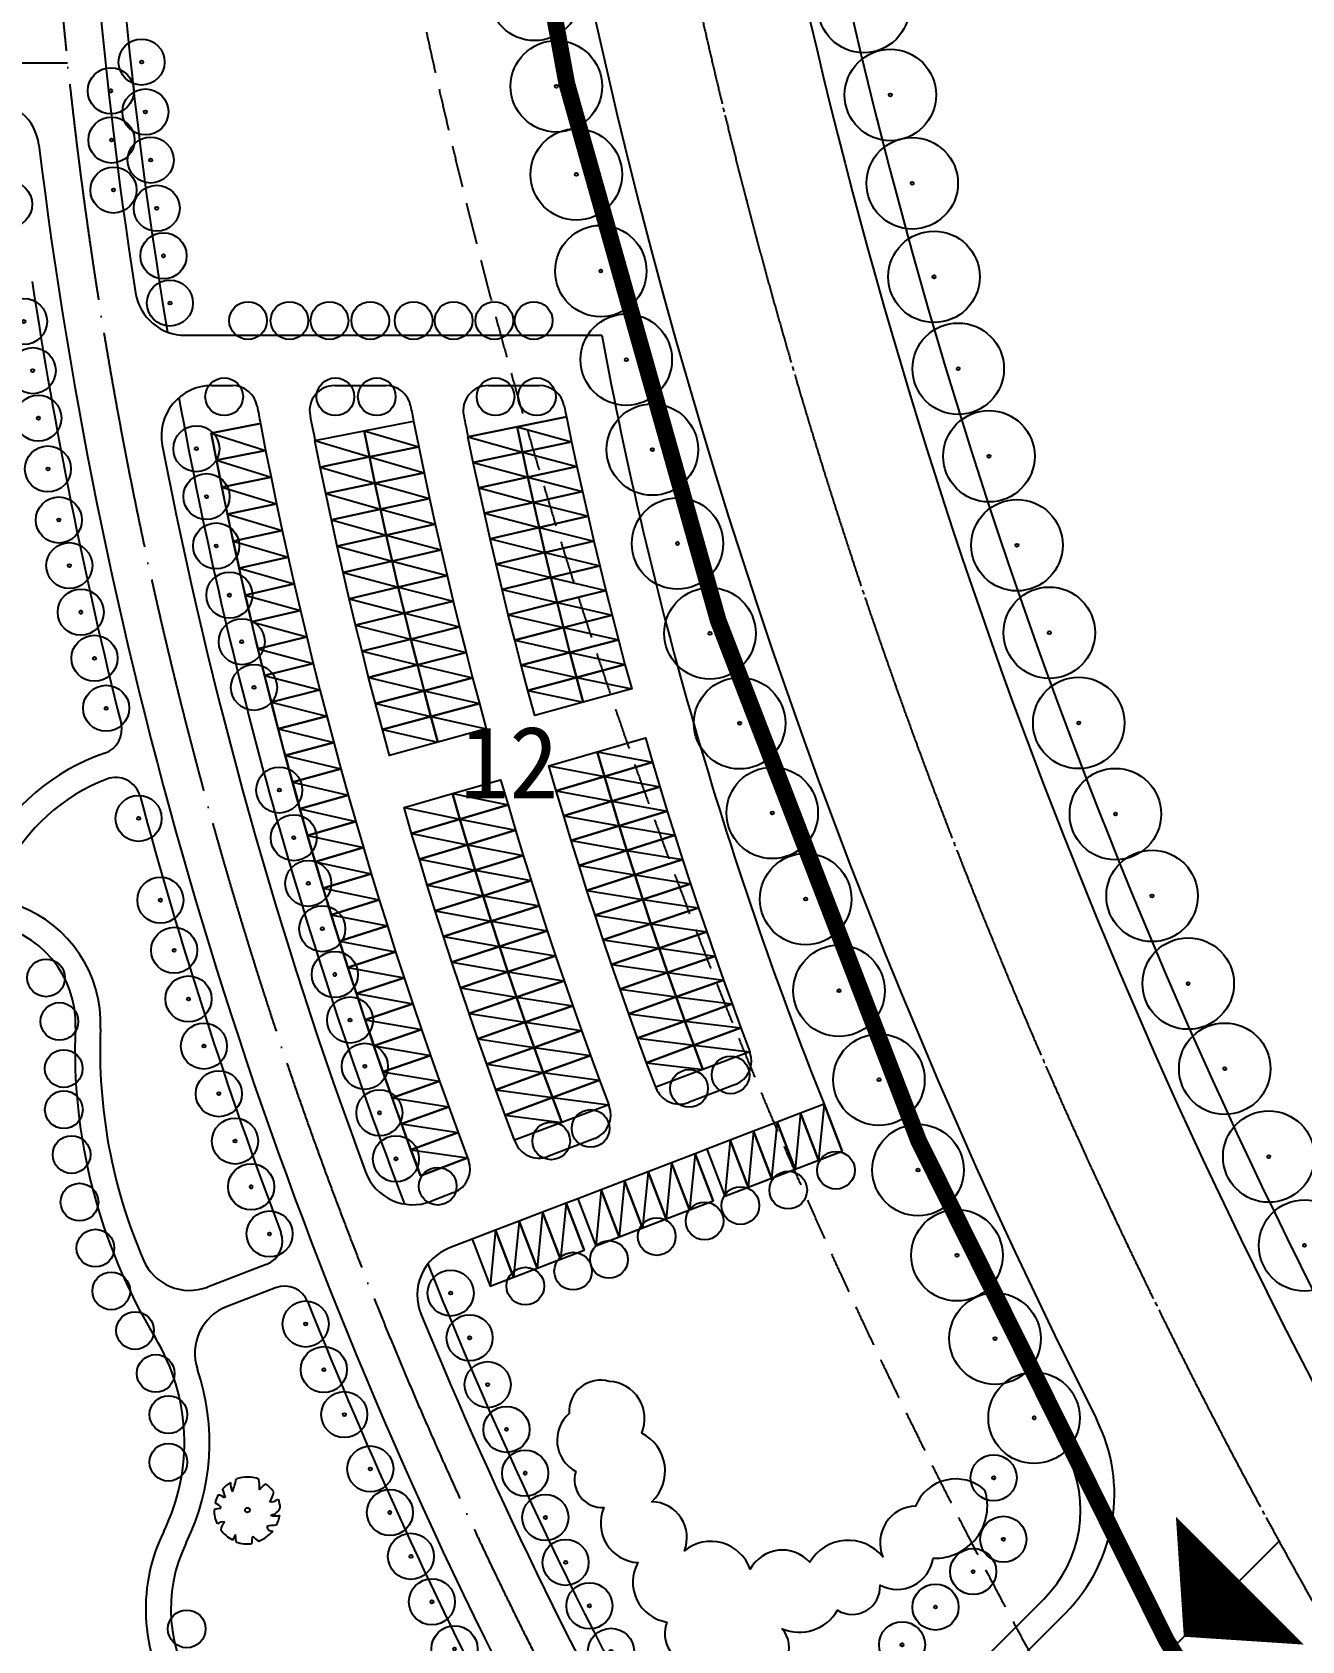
# Model space of a CAD drawing. Extents: x 39009873 to 40242873, y -38938004 to -37205504.
# Drawn here: x 39674726 to 39826323, y -38054466 to -37862330 of the extents above; entities that cross this region are included whole.
import ezdxf

# ---------------------------------------------------------------- set-up
doc = ezdxf.new("R2010")
doc.units = 0
doc.header["$LTSCALE"] = 1000
doc.header["$MEASUREMENT"] = 0
for name, pattern in [('CENT', [15, 13, -1, 0, -1]), ('CENTERX2', [4, 2.5, -0.5, 0.5, -0.5]), ('DASH', [0.35, 0.25, -0.1])]:
    doc.linetypes.add(name, pattern=pattern)
doc.layers.get('0').update_dxf_attribs({"linetype": 'CONTINUOUS'})
for name, color, linetype in [('00exit', 3, 'CONTINUOUS'), ('A-FACE', 4, 'CONTINUOUS'), ('LH', 104, 'CONTINUOUS'), ('PUB_TEXT', 4, 'CONTINUOUS'), ('ROAD-CENTERLINE', 4, 'CENTERX2'), ('TREE1', 62, 'CONTINUOUS'), ('人行道', 251, 'CONTINUOUS'), ('停车', 165, 'CONTINUOUS'), ('范围', 7, 'CONTINUOUS'), ('道路中心线', 1, 'CENT')]:
    doc.layers.add(name, color=color, linetype=linetype)
doc.styles.add('-黑体', font='SIMHEI.TTF')
doc.styles.get("Standard").update_dxf_attribs({"font": 'SimSun.ttf', "height": 20})

# ---------------------------------------------------------------- blocks, each defined once
blk = doc.blocks.new('7')
at = {"layer": 'TREE1', "linetype": 'ByBlock'}
blk.add_circle((0, 0), 3.64, dxfattribs=at)
at = {"layer": 'TREE1', "linetype": 'Continuous', "ltscale": 10}
blk.add_circle((0, 0), 0.121, dxfattribs=at)
blk = doc.blocks.new('sdji')
at = {"linetype": 'Continuous', "ltscale": 10}
for radius in [2750, 184]:
    blk.add_circle((512091, 867961), radius, dxfattribs=at)
blk = doc.blocks.new('sij')
at = {"layer": 'TREE1', "linetype": 'Continuous', "ltscale": 10}
blk.add_circle((327690, 1006813), 2250, dxfattribs=at)
blk = doc.blocks.new('M_F13')
for p, q in [((-515, 179), (-397, 193)), ((-484, 239), (-484, 239)), ((-397, 193), (-484, 239))]:
    blk.add_line(p, q)
blk.add_circle((-3, 3), 38.2)
for centre, radius, start, end in [((-8, 3), 532, 89.3321, 114.3856), ((-175, 449), 193, 352.0775, 26.6128), ((-85, 589), 202, 304.1868, 338.5411), ((-8, 3), 531, 62.8767, 77.7021), ((-8, 3), 527, 126.0751, 153.6245), ((-356, 208), 224, 48.5203, 80.5151), ((-325, 399), 130, 343.6555, 39.76), ((80, 476), 154, 315.8454, 359.7651), ((-244, 1929), 1632, 285.4397, 290.7099), ((412, 44), 234, 83.5323, 121.6544), ((-8, 3), 523, 31.4098, 49.4752), ((-8, 3), 537, 160.8426, 187.275), ((959, 2091), 1965, 250.0865, 256.3451), ((-8, 3), 534, 340.3307, 19.43), ((-610, -942), 880, 77.3728, 85.4649), ((-5, -500), 587, 134.7782, 147.3315), ((-8, 3), 524, 200.8103, 231.4392), ((358, 465), 656, 266.7455, 282.0146), ((0, -631), 545, 39.6536, 53.993), ((-251, -396), 87.2, 97.741, 188.8107), ((-1350, -519), 1108, 2.9465, 10.9238), ((-8, 3), 522, 243.1498, 261.8356), ((125, -442), 220, 160.6009, 199.3991), ((100, -357), 178, 186.1912, 248.4952), ((-8, 3), 527, 274.7236, 290.3277), ((296, -376), 163, 170.6314, 220.6278), ((325, -118), 300, 230.4582, 263.1093), ((-8, 3), 514, 305.394, 326.2464)]:
    blk.add_arc(centre, radius, start, end)
at = {"width": 0.8, "flags": 9}
for tag, p in [('XSIZE', (-62, 12)), ('YSIZE', (9, 6))]:
    blk.add_attdef(tag, p, '', height=0.2, dxfattribs=at)

msp = doc.modelspace()

# ---------------------------------------------------------------- linework, layer by layer
at = {"layer": '00exit', "ltscale": 10}
msp.add_lwpolyline([(39818926, -38047280, 21600, 0, 0), (39812229, -38053977, 0, 0, 0)], format="xyseb", dxfattribs=at)
at = {"layer": 'A-FACE'}
for p, q in [((39693005, -37898538), (39742732, -37898538)), ((39696151, -37904538), (39698635, -37904538)), ((39710849, -37904538), (39716960, -37904538)), ((39729190, -37904538), (39735309, -37904538)), ((39738518, -37908265), (39726761, -37910667)), ((39701981, -37909079), (39696088, -37910208)), ((39708490, -37911112), (39720261, -37908782)), ((39760407, -37984101), (39749178, -37988333)), ((39758695, -37988014), (39753093, -37990164)), ((39743563, -37990449), (39732334, -37994681)), ((39769273, -37990380), (39771423, -37995982)), ((39741890, -37994465), (39736289, -37996615)), ((39721105, -37998913), (39726720, -37996797)), ((39755269, -37995756), (39753869, -37996293)), ((39753869, -37996293), (39756019, -38001895)), ((39755269, -37995756), (39757420, -38001357)), ((39757420, -38001357), (39771423, -37995982)), ((39725086, -38000915), (39722308, -38001981)), ((39739865, -38001669), (39738465, -38002206)), ((39738465, -38002206), (39740615, -38007808)), ((39739865, -38001669), (39742016, -38007270)), ((39742016, -38007270), (39756019, -38001895)), ((39727262, -38006507), (39724552, -38007547)), ((39727262, -38006507), (39729412, -38012108)), ((39729412, -38012108), (39740615, -38007808)), ((39798092, -38051143), (39782803, -38066432))]:
    msp.add_line(p, q, dxfattribs=at)
at = {"layer": 'A-FACE', "linetype": 'Continuous'}
for radius, start, end in [(712500, 178.339694, 206.85636), (687500, 187.401882, 225)]:
    msp.add_arc((40437444, -37706090), radius, start, end, dxfattribs=at)
at = {"layer": 'A-FACE'}
for centre, radius, start, end in [((40225944, -37808654), 545500, 180, 188.94492), ((39669567, -37876520), 6000, 6.95452, 90), ((40225944, -37808654), 554500, 186.95452, 225), ((39693005, -37892538), 6000, 188.94492, 270), ((40225944, -37808654), 491500, 190.53739, 201.69946), ((39696151, -37910538), 6000, 90, 190.88563), ((39698635, -37907538), 3000, 10.6211, 90), ((39710849, -37907538), 3000, 90, 190.86702), ((39716960, -37907538), 3000, 10.99433, 90), ((39729190, -37907538), 3000, 90, 191.25817), ((39735309, -37907538), 3000, 11.39493, 90), ((40225944, -37808654), 533500, 190.6211, 190.85), ((40225944, -37808654), 527500, 190.86702, 191.2), ((40225944, -37808654), 515500, 190.99433, 191.2), ((40225944, -37808654), 509500, 191.25817, 191.55), ((40225944, -37808654), 497500, 191.39493, 191.55), ((40225944, -37808654), 539500, 190.85, 200.65), ((40225944, -37808654), 545500, 190.88563, 200.36278), ((39757620, -37985213), 3000, 291, 20.65657), ((40225944, -37808654), 497500, 200.65, 200.65657), ((40225944, -37808654), 509500, 200.65, 200.66064), ((39752018, -37987363), 3000, 200.66064, 291), ((39740815, -37991664), 3000, 291, 20.66849), ((40225944, -37808654), 515500, 200.65, 200.66849), ((40225944, -37808654), 527500, 200.65, 200.67228), ((39735214, -37993814), 3000, 200.67228, 291), ((40225944, -37808654), 533500, 200.65, 200.67961), ((39720158, -37996380), 6000, 200.36278, 291), ((39724010, -37998115), 3000, 291, 20.67961), ((39726702, -38013148), 6000, 111, 202.27452), ((40225944, -37808654), 545500, 202.27452, 209.86569), ((39783950, -38037001), 20000, 315, 26.85636)]:
    msp.add_arc(centre, radius, start, end, dxfattribs=at)
at = {"layer": 'ROAD-CENTERLINE'}
msp.add_arc((40437444, -37706090), 700000, 171.802557, 225, dxfattribs=at)
at = {"layer": 'TREE1', "linetype": 'Continuous', "ltscale": 10}
msp.add_lwpolyline([(39788478, -38036464, 0.5205671), (39780193, -38038377, 0.5205671), (39776281, -38044421, 0.5205671), (39767561, -38045082, 0.5205671), (39760452, -38045926, 0.5205671), (39752597, -38043719, 0.5205671), (39748731, -38037850, 0.5205671), (39747508, -38029663, 0.5205671), (39743629, -38023480, 0.5205671), (39738833, -38027321, 0.5205671), (39739628, -38034239, 0.5205671), (39742987, -38038557, 0.5205671), (39747040, -38045129, 0.5205671), (39750515, -38052221, 0.5205671), (39753863, -38057298, 1.5104184), (39761619, -38058716, 0.6510894), (39764271, -38053018, 0.3795903), (39770886, -38050812, 0.60524), (39775964, -38047817, 0.5205671), (39782296, -38044593, 0.5205671)], format="xyb", close=True, dxfattribs=at)
at = {"layer": '人行道', "linetype": 'Continuous', "ltscale": 10}
for p, q in [((39702679, -38009516), (39695666, -38012208)), ((39703777, -38012308), (39698001, -38014526))]:
    msp.add_line(p, q, dxfattribs=at)
at = {"layer": '人行道'}
msp.add_line((39795510, -38049483), (39780681, -38064311), dxfattribs=at)
at = {"layer": '人行道', "linetype": 'Continuous'}
for radius, start, end in [(717500, 178.344285, 207.020908), (682500, 187.2288, 225)]:
    msp.add_arc((40437444, -37706090), radius, start, end, dxfattribs=at)
at = {"layer": '人行道'}
for centre, radius, start, end in [((40225944, -37808654), 542500, 180, 189.49523), ((40225944, -37808654), 557500, 188.60972, 194.14189), ((40225944, -37808654), 542500, 190.33531, 200.91309), ((40225944, -37808654), 557500, 195.06581, 200.69333), ((39701604, -38006715), 3000, 291, 20.69333), ((40225944, -37808654), 542500, 201.72421, 209.86569), ((39704852, -38015109), 3000, 21.61335, 111), ((40225944, -37808654), 557500, 201.61335, 207.65236), ((39784903, -38038876), 15000, 315, 27.02091)]:
    msp.add_arc(centre, radius, start, end, dxfattribs=at)
at = {"layer": '人行道', "ltscale": 10}
for centre, start, end in [((39682430, -37945597), 288.96719, 14.14189), ((39684709, -37954344), 15.06581, 110.96751)]:
    msp.add_arc(centre, 3000, start, end, dxfattribs=at)
at = {"layer": '人行道', "linetype": 'Continuous', "ltscale": 10}
for centre, radius, start, end in [((39691759, -37972739), 25700, 108.96719, 151.69428), ((39691759, -37972739), 22700, 110.96751, 153.23799), ((39667897, -37980741), 15000, 357.65808, 69.60882), ((39667897, -37980741), 12000, 357.65808, 82.64636), ((39746031, -37983936), 66199, 177.65808, 211.18345), ((39746031, -37983936), 63199, 177.65808, 203.35), ((39693516, -38006607), 6000, 203.35, 291), ((39700151, -38020127), 6000, 111, 198.6624), ((39668659, -38030763), 24240, 333.9019, 31.18345), ((39668659, -38030763), 27240, 333.9019, 18.6624), ((39709349, -38050696), 21070, 153.9019, 275.926), ((39709349, -38050696), 18070, 153.9019, 275.926)]:
    msp.add_arc(centre, radius, start, end, dxfattribs=at)
at = {"layer": '停车'}
for points in [[(39732639, -37909466), (39738518, -37908265), (39739135, -37911240), (39733264, -37912478), (39732639, -37909466), (39739135, -37911240)], [(39696718, -37913443), (39696088, -37910208), (39701981, -37909079), (39702604, -37912278), (39696718, -37913443), (39696088, -37910208), (39702604, -37912278)], [(39708490, -37911112), (39714375, -37909947), (39715004, -37913070), (39709125, -37914271), (39708490, -37911112), (39715004, -37913070)], [(39714375, -37909947), (39720261, -37908782), (39720882, -37911869), (39715004, -37913070), (39714375, -37909947), (39720882, -37911869)], [(39726761, -37910667), (39732639, -37909466), (39733264, -37912478), (39727393, -37913715), (39726761, -37910667), (39733264, -37912478)], [(39697368, -37916674), (39696718, -37913443), (39702604, -37912278), (39703247, -37915473), (39697368, -37916674), (39696718, -37913443), (39703247, -37915473)], [(39715004, -37913070), (39720882, -37911869), (39721522, -37914952), (39715651, -37916189), (39715004, -37913070), (39721522, -37914952)], [(39733264, -37912478), (39739135, -37911240), (39739771, -37914212), (39733908, -37915485), (39733264, -37912478), (39739771, -37914212)], [(39709125, -37914271), (39715004, -37913070), (39715651, -37916189), (39709780, -37917427), (39709125, -37914271), (39715651, -37916189)], [(39727393, -37913715), (39733264, -37912478), (39733908, -37915485), (39728044, -37916758), (39727393, -37913715), (39733908, -37915485)], [(39733908, -37915485), (39739771, -37914212), (39740425, -37917180), (39734569, -37918489), (39733908, -37915485), (39740425, -37917180)], [(39698038, -37919901), (39697368, -37916674), (39703247, -37915473), (39703909, -37918664), (39698038, -37919901), (39697368, -37916674), (39703909, -37918664)], [(39709780, -37917427), (39715651, -37916189), (39716318, -37919304), (39710454, -37920578), (39709780, -37917427), (39716318, -37919304)], [(39715651, -37916189), (39721522, -37914952), (39722181, -37918031), (39716318, -37919304), (39715651, -37916189), (39722181, -37918031)], [(39728044, -37916758), (39733908, -37915485), (39734569, -37918489), (39728714, -37919798), (39728044, -37916758), (39734569, -37918489)], [(39716318, -37919304), (39722181, -37918031), (39722858, -37921107), (39717003, -37922416), (39716318, -37919304), (39722858, -37921107)], [(39734569, -37918489), (39740425, -37917180), (39741097, -37920144), (39735250, -37921489), (39734569, -37918489), (39741097, -37920144)], [(39698727, -37923124), (39698038, -37919901), (39703909, -37918664), (39704591, -37921851), (39698727, -37923124), (39698038, -37919901), (39704591, -37921851)], [(39710454, -37920578), (39716318, -37919304), (39717003, -37922416), (39711147, -37923724), (39710454, -37920578), (39717003, -37922416)], [(39728714, -37919798), (39734569, -37918489), (39735250, -37921489), (39729402, -37922833), (39728714, -37919798), (39735250, -37921489)], [(39699436, -37926342), (39698727, -37923124), (39704591, -37921851), (39705292, -37925033), (39699436, -37926342), (39698727, -37923124), (39705292, -37925033)], [(39717003, -37922416), (39722858, -37921107), (39723555, -37924178), (39717707, -37925522), (39717003, -37922416), (39723555, -37924178)], [(39729402, -37922833), (39735250, -37921489), (39735948, -37924484), (39730109, -37925864), (39729402, -37922833), (39735948, -37924484)], [(39735250, -37921489), (39741097, -37920144), (39741787, -37923104), (39735948, -37924484), (39735250, -37921489), (39741787, -37923104)], [(39711147, -37923724), (39717003, -37922416), (39717707, -37925522), (39711860, -37926867), (39711147, -37923724), (39717707, -37925522)], [(39735948, -37924484), (39741787, -37923104), (39742495, -37926059), (39736665, -37927475), (39735948, -37924484), (39742495, -37926059)], [(39700165, -37929556), (39699436, -37926342), (39705292, -37925033), (39706013, -37928212), (39700165, -37929556), (39699436, -37926342), (39706013, -37928212)], [(39711860, -37926867), (39717707, -37925522), (39718431, -37928625), (39712592, -37930005), (39711860, -37926867), (39718431, -37928625)], [(39717707, -37925522), (39723555, -37924178), (39724270, -37927244), (39718431, -37928625), (39717707, -37925522), (39724270, -37927244)], [(39730109, -37925864), (39735948, -37924484), (39736665, -37927475), (39730834, -37928891), (39730109, -37925864), (39736665, -37927475)], [(39718431, -37928625), (39724270, -37927244), (39725004, -37930307), (39719173, -37931723), (39718431, -37928625), (39725004, -37930307)], [(39730834, -37928891), (39736665, -37927475), (39737400, -37930462), (39731578, -37931913), (39730834, -37928891), (39737400, -37930462)], [(39736665, -37927475), (39742495, -37926059), (39743221, -37929010), (39737400, -37930462), (39736665, -37927475), (39743221, -37929010)], [(39700914, -37932766), (39700165, -37929556), (39706013, -37928212), (39706753, -37931385), (39700914, -37932766), (39700165, -37929556), (39706753, -37931385)], [(39712592, -37930005), (39718431, -37928625), (39719173, -37931723), (39713343, -37933139), (39712592, -37930005), (39719173, -37931723)], [(39737400, -37930462), (39743221, -37929010), (39743966, -37931957), (39738153, -37933444), (39737400, -37930462), (39743966, -37931957)], [(39701682, -37935971), (39700914, -37932766), (39706753, -37931385), (39707512, -37934555), (39701682, -37935971), (39700914, -37932766), (39707512, -37934555)], [(39719173, -37931723), (39725004, -37930307), (39725756, -37933365), (39719934, -37934816), (39719173, -37931723), (39725756, -37933365)], [(39731578, -37931913), (39737400, -37930462), (39738153, -37933444), (39732340, -37934931), (39731578, -37931913), (39738153, -37933444)], [(39713343, -37933139), (39719173, -37931723), (39719934, -37934816), (39714113, -37936268), (39713343, -37933139), (39719934, -37934816)], [(39719934, -37934816), (39725756, -37933365), (39726527, -37936418), (39720714, -37937905), (39719934, -37934816), (39726527, -37936418)], [(39732340, -37934931), (39738153, -37933444), (39738924, -37936421), (39733121, -37937944), (39732340, -37934931), (39738924, -37936421)], [(39738153, -37933444), (39743966, -37931957), (39744728, -37934898), (39738924, -37936421), (39738153, -37933444), (39744728, -37934898)], [(39702469, -37939171), (39701682, -37935971), (39707512, -37934555), (39708291, -37937719), (39702469, -37939171), (39701682, -37935971), (39708291, -37937719)], [(39714113, -37936268), (39719934, -37934816), (39720714, -37937905), (39714902, -37939392), (39714113, -37936268), (39720714, -37937905)], [(39738924, -37936421), (39744728, -37934898), (39745508, -37937836), (39739714, -37939394), (39738924, -37936421), (39745508, -37937836)], [(39720714, -37937905), (39726527, -37936418), (39727317, -37939466), (39721513, -37940989), (39720714, -37937905), (39727317, -37939466)], [(39733121, -37937944), (39738924, -37936421), (39739714, -37939394), (39733920, -37940952), (39733121, -37937944), (39739714, -37939394)], [(39703276, -37942366), (39702469, -37939171), (39708291, -37937719), (39709089, -37940879), (39703276, -37942366), (39702469, -37939171), (39709089, -37940879)], [(39714902, -37939392), (39720714, -37937905), (39721513, -37940989), (39715710, -37942511), (39714902, -37939392), (39721513, -37940989)], [(39739714, -37939394), (39745508, -37937836), (39746306, -37940768), (39740522, -37942361), (39739714, -37939394), (39746306, -37940768)], [(39704103, -37945556), (39703276, -37942366), (39709089, -37940879), (39709906, -37944034), (39704103, -37945556), (39703276, -37942366), (39709906, -37944034)], [(39715710, -37942511), (39721513, -37940989), (39722331, -37944068), (39716537, -37945625), (39715710, -37942511), (39722331, -37944068)], [(39721513, -37940989), (39727317, -37939466), (39728125, -37942510), (39722331, -37944068), (39721513, -37940989), (39728125, -37942510)], [(39733920, -37940952), (39739714, -37939394), (39740522, -37942361), (39734737, -37943955), (39733920, -37940952), (39740522, -37942361)], [(39722331, -37944068), (39728125, -37942510), (39728952, -37945548), (39723168, -37947141), (39722331, -37944068), (39728952, -37945548)], [(39704949, -37948741), (39704103, -37945556), (39709906, -37944034), (39710743, -37947183), (39704949, -37948741), (39704103, -37945556), (39710743, -37947183)], [(39716537, -37945625), (39722331, -37944068), (39723168, -37947141), (39717383, -37948735), (39716537, -37945625), (39723168, -37947141)], [(39742191, -37948282), (39747956, -37946618), (39748808, -37949535), (39743053, -37951234), (39742191, -37948282), (39748808, -37949535)], [(39705814, -37951921), (39704949, -37948741), (39710743, -37947183), (39711599, -37950328), (39705814, -37951921), (39704949, -37948741), (39711599, -37950328)], [(39736427, -37949946), (39742191, -37948282), (39743053, -37951234), (39737299, -37952933), (39736427, -37949946), (39743053, -37951234)], [(39706699, -37955096), (39705814, -37951921), (39711599, -37950328), (39712474, -37953467), (39706699, -37955096), (39705814, -37951921), (39712474, -37953467)], [(39743053, -37951234), (39748808, -37949535), (39749677, -37952447), (39743933, -37954181), (39743053, -37951234), (39749677, -37952447)], [(39724897, -37953273), (39730662, -37951610), (39731544, -37954632), (39725790, -37956331), (39724897, -37953273), (39731544, -37954632)], [(39737299, -37952933), (39743053, -37951234), (39743933, -37954181), (39738189, -37955916), (39737299, -37952933), (39743933, -37954181)], [(39743933, -37954181), (39749677, -37952447), (39750564, -37955354), (39744831, -37957123), (39743933, -37954181), (39750564, -37955354)], [(39707603, -37958265), (39706699, -37955096), (39712474, -37953467), (39713368, -37956601), (39707603, -37958265), (39706699, -37955096), (39713368, -37956601)], [(39719133, -37954937), (39724897, -37953273), (39725790, -37956331), (39720036, -37958031), (39719133, -37954937), (39725790, -37956331)], [(39738189, -37955916), (39743933, -37954181), (39744831, -37957123), (39739098, -37958892), (39738189, -37955916), (39744831, -37957123)], [(39720036, -37958031), (39725790, -37956331), (39726701, -37959384), (39720958, -37961118), (39720036, -37958031), (39726701, -37959384)], [(39725790, -37956331), (39731544, -37954632), (39732445, -37957650), (39726701, -37959384), (39725790, -37956331), (39732445, -37957650)], [(39744831, -37957123), (39750564, -37955354), (39751469, -37958255), (39745747, -37960059), (39744831, -37957123), (39751469, -37958255)], [(39708527, -37961429), (39707603, -37958265), (39713368, -37956601), (39714281, -37959730), (39708527, -37961429), (39707603, -37958265), (39714281, -37959730)], [(39726701, -37959384), (39732445, -37957650), (39733365, -37960662), (39727632, -37962431), (39726701, -37959384), (39733365, -37960662)], [(39739098, -37958892), (39744831, -37957123), (39745747, -37960059), (39740025, -37961863), (39739098, -37958892), (39745747, -37960059)], [(39745747, -37960059), (39751469, -37958255), (39752392, -37961151), (39746681, -37962990), (39745747, -37960059), (39752392, -37961151)], [(39709470, -37964586), (39708527, -37961429), (39714281, -37959730), (39715214, -37962852), (39709470, -37964586), (39708527, -37961429), (39715214, -37962852)], [(39720958, -37961118), (39726701, -37959384), (39727632, -37962431), (39721898, -37964200), (39720958, -37961118), (39727632, -37962431)], [(39740025, -37961863), (39745747, -37960059), (39746681, -37962990), (39740970, -37964829), (39740025, -37961863), (39746681, -37962990)], [(39727632, -37962431), (39733365, -37960662), (39734302, -37963668), (39728580, -37965472), (39727632, -37962431), (39734302, -37963668)], [(39746681, -37962990), (39752392, -37961151), (39753332, -37964040), (39747633, -37965914), (39746681, -37962990), (39753332, -37964040)], [(39710432, -37967739), (39709470, -37964586), (39715214, -37962852), (39716165, -37965969), (39710432, -37967739), (39709470, -37964586), (39716165, -37965969)], [(39721898, -37964200), (39727632, -37962431), (39728580, -37965472), (39722858, -37967276), (39721898, -37964200), (39728580, -37965472)], [(39728580, -37965472), (39734302, -37963668), (39735259, -37966668), (39729547, -37968507), (39728580, -37965472), (39735259, -37966668)], [(39740970, -37964829), (39746681, -37962990), (39747633, -37965914), (39741933, -37967788), (39740970, -37964829), (39747633, -37965914)], [(39747633, -37965914), (39753332, -37964040), (39754290, -37966925), (39748602, -37968833), (39747633, -37965914), (39754290, -37966925)], [(39711413, -37970885), (39710432, -37967739), (39716165, -37965969), (39717136, -37969080), (39711413, -37970885), (39710432, -37967739), (39717136, -37969080)], [(39722858, -37967276), (39728580, -37965472), (39729547, -37968507), (39723836, -37970346), (39722858, -37967276), (39729547, -37968507)], [(39741933, -37967788), (39747633, -37965914), (39748602, -37968833), (39742914, -37970742), (39741933, -37967788), (39748602, -37968833)], [(39729547, -37968507), (39735259, -37966668), (39736233, -37969662), (39730533, -37971537), (39729547, -37968507), (39736233, -37969662)], [(39748602, -37968833), (39754290, -37966925), (39755266, -37969803), (39749590, -37971746), (39748602, -37968833), (39755266, -37969803)], [(39712414, -37974025), (39711413, -37970885), (39717136, -37969080), (39718125, -37972186), (39712414, -37974025), (39711413, -37970885), (39718125, -37972186)], [(39723836, -37970346), (39729547, -37968507), (39730533, -37971537), (39724833, -37973411), (39723836, -37970346), (39730533, -37971537)], [(39730533, -37971537), (39736233, -37969662), (39737226, -37972651), (39731537, -37974560), (39730533, -37971537), (39737226, -37972651)], [(39742914, -37970742), (39748602, -37968833), (39749590, -37971746), (39743913, -37973690), (39742914, -37970742), (39749590, -37971746)], [(39749590, -37971746), (39755266, -37969803), (39756259, -37972675), (39750595, -37974653), (39749590, -37971746), (39756259, -37972675)], [(39724833, -37973411), (39730533, -37971537), (39731537, -37974560), (39725849, -37976469), (39724833, -37973411), (39731537, -37974560)], [(39743913, -37973690), (39749590, -37971746), (39750595, -37974653), (39744930, -37976631), (39743913, -37973690), (39750595, -37974653)], [(39713434, -37977159), (39712414, -37974025), (39718125, -37972186), (39719133, -37975285), (39713434, -37977159), (39712414, -37974025), (39719133, -37975285)], [(39731537, -37974560), (39737226, -37972651), (39738237, -37975633), (39732560, -37977577), (39731537, -37974560), (39738237, -37975633)], [(39750595, -37974653), (39756259, -37972675), (39757270, -37975541), (39751618, -37977554), (39750595, -37974653), (39757270, -37975541)], [(39714473, -37980286), (39713434, -37977159), (39719133, -37975285), (39720161, -37978377), (39714473, -37980286), (39713434, -37977159), (39720161, -37978377)], [(39725849, -37976469), (39731537, -37974560), (39732560, -37977577), (39726884, -37979520), (39725849, -37976469), (39732560, -37977577)], [(39732560, -37977577), (39738237, -37975633), (39739266, -37978609), (39733601, -37980588), (39732560, -37977577), (39739266, -37978609)], [(39744930, -37976631), (39750595, -37974653), (39751618, -37977554), (39745965, -37979566), (39744930, -37976631), (39751618, -37977554)], [(39751618, -37977554), (39757270, -37975541), (39758298, -37978401), (39752658, -37980448), (39751618, -37977554), (39758298, -37978401)], [(39726884, -37979520), (39732560, -37977577), (39733601, -37980588), (39727937, -37982566), (39726884, -37979520), (39733601, -37980588)], [(39745965, -37979566), (39751618, -37977554), (39752658, -37980448), (39747018, -37982495), (39745965, -37979566), (39752658, -37980448)], [(39715531, -37983407), (39714473, -37980286), (39720161, -37978377), (39721207, -37981464), (39715531, -37983407), (39714473, -37980286), (39721207, -37981464)], [(39733601, -37980588), (39739266, -37978609), (39740313, -37981579), (39734661, -37983592), (39733601, -37980588), (39740313, -37981579)], [(39752658, -37980448), (39758298, -37978401), (39759344, -37981254), (39753716, -37983336), (39752658, -37980448), (39759344, -37981254)], [(39716608, -37986522), (39715531, -37983407), (39721207, -37981464), (39722272, -37984544), (39716608, -37986522), (39715531, -37983407), (39722272, -37984544)], [(39727937, -37982566), (39733601, -37980588), (39734661, -37983592), (39729008, -37985605), (39727937, -37982566), (39734661, -37983592)], [(39747018, -37982495), (39752658, -37980448), (39753716, -37983336), (39748089, -37985418), (39747018, -37982495), (39753716, -37983336)], [(39753716, -37983336), (39759344, -37981254), (39760407, -37984101), (39754792, -37986217), (39753716, -37983336), (39760407, -37984101)], [(39734661, -37983592), (39740313, -37981579), (39741378, -37984542), (39735738, -37986590), (39734661, -37983592), (39741378, -37984542)], [(39748089, -37985418), (39753716, -37983336), (39754792, -37986217), (39749178, -37988333), (39748089, -37985418), (39754792, -37986217)], [(39717704, -37989630), (39716608, -37986522), (39722272, -37984544), (39723356, -37987617), (39717704, -37989630), (39716608, -37986522), (39723356, -37987617)], [(39729008, -37985605), (39734661, -37983592), (39735738, -37986590), (39730098, -37988637), (39729008, -37985605), (39735738, -37986590)], [(39735738, -37986590), (39741378, -37984542), (39742462, -37987499), (39736834, -37989581), (39735738, -37986590), (39742462, -37987499)], [(39730098, -37988637), (39735738, -37986590), (39736834, -37989581), (39731207, -37991662), (39730098, -37988637), (39736834, -37989581)], [(39718819, -37992731), (39717704, -37989630), (39723356, -37987617), (39724459, -37990684), (39718819, -37992731), (39717704, -37989630), (39724459, -37990684)], [(39736834, -37989581), (39742462, -37987499), (39743563, -37990449), (39737949, -37992565), (39736834, -37989581), (39743563, -37990449)], [(39719952, -37995826), (39718819, -37992731), (39724459, -37990684), (39725580, -37993744), (39719952, -37995826), (39718819, -37992731), (39725580, -37993744)], [(39731207, -37991662), (39736834, -37989581), (39737949, -37992565), (39732334, -37994681), (39731207, -37991662), (39737949, -37992565)], [(39721105, -37998913), (39719952, -37995826), (39725580, -37993744), (39726720, -37996797), (39721105, -37998913), (39719952, -37995826), (39726720, -37996797)]]:
    msp.add_lwpolyline(points, dxfattribs=at)
at = {"layer": '停车', "linetype": 'Continuous', "ltscale": 10}
for points in [[(39769273, -37990380), (39766472, -37991455), (39768623, -37997057), (39771423, -37995982), (39769273, -37990380), (39768623, -37997057)], [(39763672, -37992530), (39760871, -37993605), (39763021, -37999207), (39765822, -37998132), (39763672, -37992530), (39763021, -37999207)], [(39766472, -37991455), (39763672, -37992530), (39765822, -37998132), (39768623, -37997057), (39766472, -37991455), (39765822, -37998132)], [(39758070, -37994680), (39755269, -37995756), (39757420, -38001357), (39760220, -38000282), (39758070, -37994680), (39757420, -38001357)], [(39760871, -37993605), (39758070, -37994680), (39760220, -38000282), (39763021, -37999207), (39760871, -37993605), (39760220, -38000282)], [(39753869, -37996293), (39751068, -37997368), (39753219, -38002970), (39756019, -38001895), (39753869, -37996293), (39753219, -38002970)], [(39748268, -37998443), (39745467, -37999518), (39747617, -38005120), (39750418, -38004045), (39748268, -37998443), (39747617, -38005120)], [(39751068, -37997368), (39748268, -37998443), (39750418, -38004045), (39753219, -38002970), (39751068, -37997368), (39750418, -38004045)], [(39742666, -38000594), (39739865, -38001669), (39742016, -38007270), (39744816, -38006195), (39742666, -38000594), (39742016, -38007270)], [(39745467, -37999518), (39742666, -38000594), (39744816, -38006195), (39747617, -38005120), (39745467, -37999518), (39744816, -38006195)], [(39738465, -38002206), (39735664, -38003281), (39737815, -38008883), (39740615, -38007808), (39738465, -38002206), (39737815, -38008883)], [(39732864, -38004356), (39730063, -38005432), (39732213, -38011033), (39735014, -38009958), (39732864, -38004356), (39732213, -38011033)], [(39735664, -38003281), (39732864, -38004356), (39735014, -38009958), (39737815, -38008883), (39735664, -38003281), (39735014, -38009958)], [(39730063, -38005432), (39727262, -38006507), (39729412, -38012108), (39732213, -38011033), (39730063, -38005432), (39729412, -38012108)]]:
    msp.add_lwpolyline(points, dxfattribs=at)
at = {"layer": '范围', "color": 1, "linetype": 'DASH', "ltscale": 50, "const_width": 2000}
msp.add_lwpolyline([(39727275, -37603786), (39309838, -37602478), (39267254, -37697480), (39215453, -37815637), (39203656, -37841696, -0.0375387), (39200633, -37850208, 0.1308835), (39198294, -37865085), (39212418, -38000000), (39219106, -38069414), (39219411, -38084620, -0.195535), (39216767, -38101984), (39156180, -38203680), (39625395, -38659790), (39748451, -38760972), (39960509, -38548914), (40086169, -38423253), (40107609, -38401814, 0.1316525), (40102432, -38392848), (40050787, -38341202), (40018183, -38301527), (39930095, -38213439, -0.2363782)], format="xyb", close=True, dxfattribs=at)
msp.add_lwpolyline([(39727275, -37603786), (39309838, -37602478), (39267254, -37697480), (39215453, -37815637), (39203656, -37841696, -0.0375387), (39200633, -37850208, 0.1308835), (39198294, -37865085), (39212418, -38000000), (39219106, -38069414), (39219411, -38084620, -0.195535), (39216767, -38101984), (39156180, -38203680), (39625395, -38659790), (39748451, -38760972), (39960509, -38548914), (40086169, -38423253), (40107609, -38401814, 0.1316525), (40102432, -38392848), (40050787, -38341202), (40018183, -38301527), (39930095, -38213439, -0.2363782)], format="xyb", close=True, dxfattribs=at)
at = {"layer": '范围', "color": 1, "linetype": 'DASH', "ltscale": 20}
msp.add_lwpolyline([(40075562, -38412647), (40088290, -38399919), (40039663, -38351291), (40007058, -38311616), (39919488, -38224046, -0.2301762), (39710172, -37618732, -0.2363782)], format="xyb", dxfattribs=at)
at = {"layer": '道路中心线', "ltscale": 2}
for p, q in [((39678943, -37866020), (39475547, -37866020)), ((39823625, -38042581), (39561213, -38304993))]:
    msp.add_line(p, q, dxfattribs=at)
for centre, radius, start in [((40437444, -37706090), 700000, 171.802557), ((40225944, -37808654), 550000, 180)]:
    msp.add_arc(centre, radius, start, 225, dxfattribs=at)

# ---------------------------------------------------------------- block references
at = {"layer": 'LH', "xscale": 1500.000000000704, "yscale": 1500, "zscale": 1500, "rotation": 90.28739875665879}
for p in [(39734730, -37857883), (39774012, -37859332), (39737311, -37868795), (39777192, -37869829), (39739694, -37879311), (39779803, -37880380), (39742624, -37890865), (39782405, -37891551), (39745661, -37901446), (39785297, -37902529), (39748776, -37912183), (39788968, -37912980), (39751778, -37923403), (39792313, -37923605), (39755654, -37934137), (39796172, -37934059), (39759198, -37944870), (39799690, -37944834), (39763094, -37955577), (39804067, -37955723), (39808443, -37965498), (39767081, -37965868), (39771068, -37976823), (39812757, -37975964), (39817124, -37986136), (39775830, -37987446), (39780497, -37998235), (39822376, -37996630), (39826650, -38007246), (39785149, -38008415), (39789690, -38018374), (39794356, -38027831)]:
    msp.add_blockref('7', p, dxfattribs=at)
at = {"layer": 'TREE1', "linetype": 'Continuous'}
for p, rotation in [((40556975, -38375910), 90.13698670454514), ((40549523, -38385723), 89.71588559147328), ((40557428, -38381874), 90.13698670454514), ((40549605, -38391608), 89.71588559147328), ((40558059, -38387617), 90.13698670454514), ((40549850, -38397575), 89.71588559147328), ((40537397, -38399281), 89.71588559147328), ((40558777, -38393376), 90.13698670454514), ((40559591, -38399060), 90.13698670454514), ((40560357, -38404697), 90.13698670454514), ((40539157, -38413274), 89.71588559147328), ((40540205, -38419145), 89.71588559147328), ((40540874, -38424825), 89.71588559147328), ((40563514, -38422095), 90.13698670454514), ((40542015, -38430888), 89.71588559147328), ((40564729, -38427813), 90.13698670454514), ((40543324, -38436986), 89.71588559147328), ((40565882, -38433708), 90.13698670454514), ((40544574, -38442434), 89.71588559147328), ((40567457, -38439584), 90.13698670454514), ((40545937, -38447996), 89.71588559147328), ((40568926, -38445145), 90.13698670454514), ((40547580, -38453501), 89.71588559147328), ((40570396, -38450602), 90.13698670454514), ((40548974, -38459473), 89.71588559147328), ((40569637, -38469237), 89.71588559147328), ((40552847, -38472627), 89.71588559147328), ((40571371, -38474935), 89.71588559147328), ((40573106, -38480385), 89.71588559147328), ((40555449, -38482392), 89.71588559147328), ((40574775, -38485805), 89.71588559147328), ((40557084, -38488379), 89.71588559147328), ((40576273, -38491271), 89.71588559147328), ((40558805, -38494189), 89.71588559147328), ((40578094, -38496706), 89.71588559147328), ((40560644, -38499821), 89.71588559147328), ((40579861, -38502239), 89.71588559147328), ((40562423, -38505513), 89.71588559147328), ((40581599, -38507795), 89.71588559147328), ((40564357, -38511168), 89.71588559147328), ((40583568, -38513282), 89.71588559147328), ((40566286, -38516629), 89.71588559147328), ((40568482, -38522251), 89.71588559147328), ((40590102, -38529319), 89.71588559147328), ((40572791, -38533013), 89.71588559147328), ((40592369, -38534670), 89.71588559147328), ((40574957, -38538460), 89.71588559147328), ((40580471, -38563111), 88.19059228790776), ((40577403, -38543837), 89.71588559147328), ((40582722, -38568459), 88.19059228790776), ((40566458, -38573180), 88.19059228790776), ((40584943, -38573682), 88.19059228790776), ((40654942, -38551386), 89.71588559147328), ((40568797, -38578377), 88.19059228790776), ((40587358, -38578977), 88.19059228790776), ((40656098, -38558720), 89.71588559147328), ((40571309, -38583617), 88.19059228790776), ((40589777, -38584337), 88.19059228790776), ((40652495, -38562581), 89.71588559147328), ((40573816, -38589046), 88.19059228790776), ((40592618, -38589532), 88.19059228790776), ((40647991, -38566827), 89.71588559147328), ((40576506, -38594669), 88.19059228790776), ((40644001, -38571332), 89.71588559147328), ((40595197, -38594950), 88.19059228790776)]:
    msp.add_blockref('sdji', p, dxfattribs=dict(at, rotation=rotation))
for p in [(39372816, -38903593), (39377757, -38903593), (39382536, -38903593), (39387397, -38903593), (39392581, -38903593), (39397360, -38903593), (39402220, -38903593), (39406918, -38903593), (39369960, -38912686), (39383244, -38912686), (39388185, -38912686), (39402361, -38912686), (39407302, -38912686), (39348693, -38982095), (39350292, -38987293), (39350809, -38992935), (39430426, -38993690), (39425468, -38995298), (39350815, -38997840), (39413713, -39000086), (39409006, -39001565), (39351739, -39003198), (39443012, -39005080), (39395460, -39006977), (39437305, -39007443), (39352687, -39008881), (39431599, -39009297), (39427319, -39011134), (39421613, -39012988), (39354582, -39014375), (39411627, -39017124), (39415906, -39015733), (39405920, -39018914), (39356477, -39019489), (39359320, -39024225), (39361783, -39029339), (39363299, -39034265), (39363299, -39039947), (39365493, -39059852)]:
    msp.add_blockref('sij', p, dxfattribs=at)
at = {"layer": 'TREE1', "xscale": 7.464959973320438, "yscale": 7.464959979057312, "zscale": 7.464960000000002, "rotation": 89.71588540334568}
msp.add_blockref('M_F13', (39700447, -38038829), dxfattribs=at)

# ---------------------------------------------------------------- texts
at = {"layer": 'PUB_TEXT', "color": 2, "style": '-黑体'}
msp.add_text('12', height=8640, dxfattribs=at).set_placement((39725808, -37953852))

doc.saveas('drawing.dxf')
